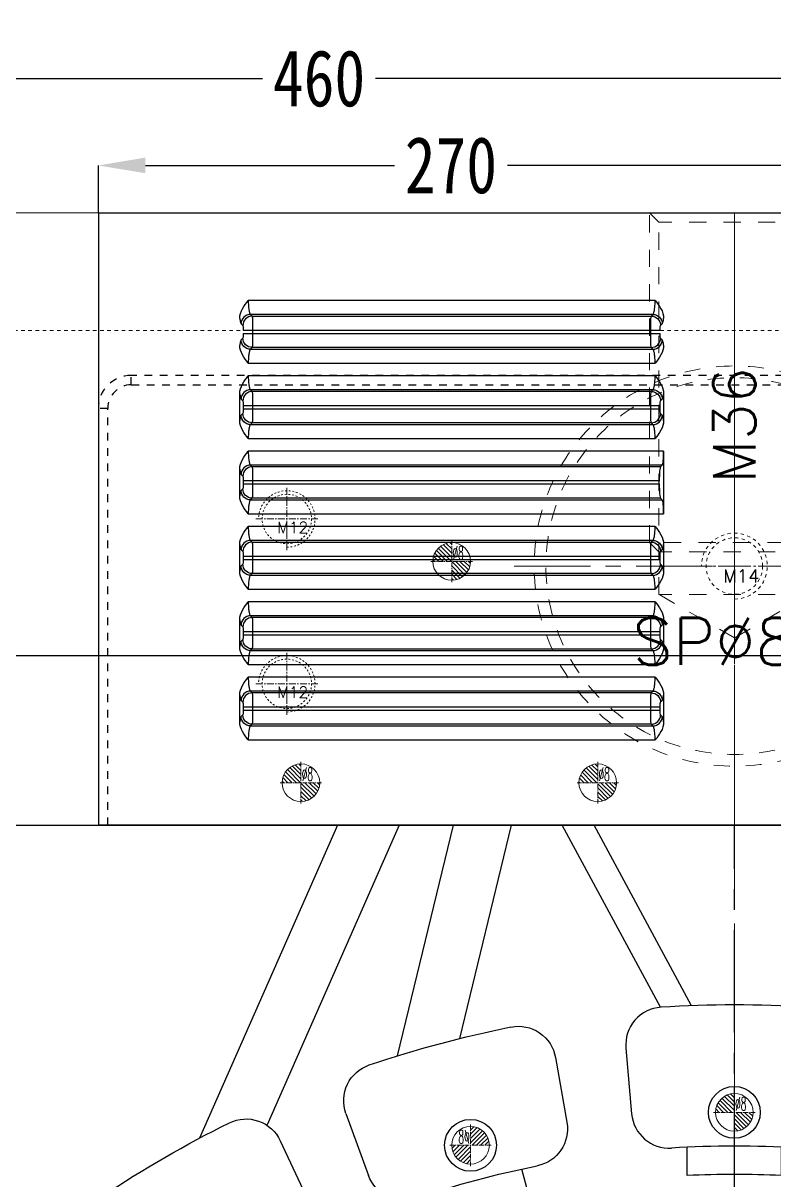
# Model space of a CAD drawing. Header units: millimetres. Extents: x 2673 to 5721, y -10743 to 3474.
# Drawn here: x 3655.2 to 3814.6, y 251.3 to 496.9 of the extents above; entities that cross this region are included whole.
import ezdxf
from ezdxf.enums import TextEntityAlignment as Align

# ---------------------------------------------------------------- set-up
doc = ezdxf.new("R2010")
doc.units = ezdxf.units.MM
doc.header["$LTSCALE"] = 16.335
doc.header["$PDMODE"] = 3
doc.header["$PDSIZE"] = 0.3125
doc.linetypes.add('CENTER', pattern=[0.6, 0.375, -0.075, 0.075, -0.075])
doc.linetypes.add('HIDDEN', pattern=[0.2, 0.1, -0.1])
doc.layers.get('0').update_dxf_attribs({"linetype": 'CONTINUOUS'})
doc.layers.get('Defpoints').update_dxf_attribs({"linetype": 'CONTINUOUS'})
doc.layers.add('DEFAULT_2', color=8, linetype='HIDDEN')
for name, color, linetype, lineweight in [('epin', 13, 'CONTINUOUS', 9), ('moldbase', 7, 'CONTINUOUS', 20), ('screw', 33, 'CONTINUOUS', 13), ('sp', 193, 'CONTINUOUS', 9)]:
    doc.layers.add(name, color=color, linetype=linetype, lineweight=lineweight)
doc.styles.get("Standard").update_dxf_attribs({"font": 'txt', "width": 0.8})
doc.styles.add('TXT', font='txt.shx', dxfattribs={"bigfont": 'gbcbig.shx'})
doc.styles.add('TXT05', font='txt.shx', dxfattribs={"width": 0.5, "bigfont": 'gbcbig.shx'})
doc.dimstyles.get("Standard").update_dxf_attribs({"dimtxt": 0.15625, "dimasz": 0.1875, "dimexe": 0.125, "dimexo": 0.0625, "dimtad": 0, "dimtih": 1, "dimtoh": 1, "dimdsep": 46, "dimtxsty": 'Standard', "dimcen": 0.09, "dimadec": 0, "dimazin": 0, "dimtp": 0.01, "dimtm": 0.01, "dimtfac": 1, "dimtofl": 0, "dimtmove": 0, "dimatfit": 3, "dimfxl": 0, "dimtolj": 1, "dimarcsym": 0})
doc.dimstyles.new('副本 STANDARD', dxfattribs={"dimtxt": 6, "dimasz": 4, "dimexe": 0, "dimexo": 0, "dimgap": 0, "dimtad": 0, "dimdsep": 46, "dimlunit": 6, "dimtxsty": 'Standard', "dimcen": 0, "dimclrd": 4, "dimclre": 4, "dimclrt": 6, "dimazin": 2, "dimtfac": 2, "dimtofl": 0, "dimtmove": 1, "dimatfit": 3, "dimfxl": 0, "dimtolj": 1, "dimtzin": 0, "dimarcsym": 0})

# ---------------------------------------------------------------- blocks, each defined once
blk = doc.blocks.new('*D82')
at = {"color": 4, "lineweight": -2}
for p, q in [((3521.17, 266.65), (3521.17, 362.69)), ((3529.17, 362.69), (3956.53, 362.69)), ((4083.17, 362.69), (3999.73, 362.69)), ((4091.17, 266.65), (4091.17, 362.69))]:
    blk.add_line(p, q, dxfattribs=at)
at = {"color": 4}
for points in [[(3529.17, 364.02), (3529.17, 361.35), (3521.17, 362.69)], [(4083.17, 364.02), (4083.17, 361.35), (4091.17, 362.69)]]:
    blk.add_solid(points, dxfattribs=at)
at = {"layer": 'Defpoints', "color": 0}
for p in [(3521.17, 362.69), (3521.17, 266.65), (4091.17, 266.65)]:
    blk.add_point(p, dxfattribs=at)
at = {"color": 6, "insert": (3978.13, 362.69), "char_height": 12, "attachment_point": 5}
blk.add_mtext('\\A1;570.00', dxfattribs=at)
blk = doc.blocks.new('screw_m12_g')
at = {"layer": 'screw', "color": 1, "linetype": 'CENTER', "ltscale": 0.24}
for p, q in [((0, -6.6), (0, 6.6)), ((-6.6, 0), (6.6, 0))]:
    blk.add_line(p, q, dxfattribs=at)
at = {"layer": 'screw', "color": 33, "linetype": 'HIDDEN', "ltscale": 0.24}
blk.add_circle((0, 0), 5.25, dxfattribs=at)
at = {"layer": 'screw', "color": 92, "linetype": 'HIDDEN', "ltscale": 0.24}
blk.add_arc((0, 0), 6, 270, 180, dxfattribs=at)
at = {"layer": 'screw', "color": 6, "style": 'TXT'}
blk.add_text('M12', height=2.4, dxfattribs=at).set_placement((-2.04, -3))
blk = doc.blocks.new('*D88')
at = {"color": 4, "lineweight": -2}
for p, q in [((3671.17, 456.65), (3671.17, 466.73)), ((3681.17, 466.73), (3734.01, 466.73)), ((3931.17, 466.73), (3758.01, 466.73)), ((3941.17, 456.65), (3941.17, 466.73))]:
    blk.add_line(p, q, dxfattribs=at)
at = {"color": 4}
for points in [[(3681.17, 468.4), (3681.17, 465.07), (3671.17, 466.73)], [(3931.17, 468.4), (3931.17, 465.07), (3941.17, 466.73)]]:
    blk.add_solid(points, dxfattribs=at)
at = {"layer": 'Defpoints', "color": 0}
for p in [(3671.17, 466.73), (3671.17, 456.65), (3941.17, 456.65)]:
    blk.add_point(p, dxfattribs=at)
at = {"color": 6, "insert": (3746.01, 466.73), "char_height": 12, "attachment_point": 5}
blk.add_mtext('\\A1;270', dxfattribs=at)
blk = doc.blocks.new('01')
at = {"layer": 'screw', "color": 92, "linetype": 'HIDDEN', "ltscale": 2.239118}
for p, q in [((4838.17, 386.65), (4838.17, 456.65)), ((4840.17, 384.65), (4838.17, 386.65)), ((4874.17, 386.65), (4838.17, 386.65)), ((4872.17, 384.65), (4840.17, 384.65))]:
    blk.add_line(p, q, dxfattribs=at)
at = {"layer": 'screw', "color": 8, "linetype": 'HIDDEN', "ltscale": 2.239118}
for p, q in [((4840.17, 454.65), (4838.17, 456.65)), ((4872.17, 454.65), (4840.17, 454.65)), ((4840.17, 375.65), (4840.17, 454.65)), ((4856.17, 366.41), (4840.17, 375.65)), ((4872.17, 375.65), (4840.17, 375.65)), ((4872.17, 375.65), (4856.17, 366.41))]:
    blk.add_line(p, q, dxfattribs=at)
at = {"layer": 'screw', "color": 1, "linetype": 'CENTER', "ltscale": 1.399449}
blk.add_line((4856.17, 456.65), (4856.17, 366.41), dxfattribs=at)
at = {"layer": 'screw', "color": 6, "linetype": 'HIDDEN', "ltscale": 2.239118, "style": 'TXT'}
blk.add_text('M36', height=9, rotation=90, dxfattribs=at).set_placement((4856.17, 411.53), align=Align.MIDDLE)
blk = doc.blocks.new('*D107')
at = {"color": 4, "lineweight": -2}
for p, q in [((3406.17, 376.65), (3406.17, 509.92)), ((3416.17, 509.92), (3660.44, 509.92)), ((4196.17, 509.92), (3682.84, 509.92)), ((4206.17, 376.65), (4206.17, 509.92))]:
    blk.add_line(p, q, dxfattribs=at)
at = {"color": 4}
for points in [[(3416.17, 511.59), (3416.17, 508.25), (3406.17, 509.92)], [(4196.17, 511.59), (4196.17, 508.25), (4206.17, 509.92)]]:
    blk.add_solid(points, dxfattribs=at)
at = {"layer": 'Defpoints', "color": 0}
for p in [(3406.17, 509.92), (3406.17, 376.65), (4206.17, 376.65)]:
    blk.add_point(p, dxfattribs=at)
at = {"color": 6, "insert": (3671.64, 509.92), "char_height": 12, "attachment_point": 5}
blk.add_mtext('\\A1;800', dxfattribs=at)
blk = doc.blocks.new('*D113')
at = {"color": 4, "lineweight": -2}
for p, q in [((3576.17, 381.65), (3576.17, 485.18)), ((3586.17, 485.18), (3706.02, 485.18)), ((4026.17, 485.18), (3730.02, 485.18)), ((4036.17, 381.65), (4036.17, 485.18))]:
    blk.add_line(p, q, dxfattribs=at)
at = {"color": 4}
for points in [[(3586.17, 486.85), (3586.17, 483.52), (3576.17, 485.18)], [(4026.17, 486.85), (4026.17, 483.52), (4036.17, 485.18)]]:
    blk.add_solid(points, dxfattribs=at)
at = {"layer": 'Defpoints', "color": 0}
for p in [(3576.17, 485.18), (3576.17, 381.65), (4036.17, 381.65)]:
    blk.add_point(p, dxfattribs=at)
at = {"color": 6, "insert": (3718.02, 485.18), "char_height": 12, "attachment_point": 5}
blk.add_mtext('\\A1;460', dxfattribs=at)
blk = doc.blocks.new('02')
for p, q in [((3783.15, 274.29), (3784.37, 260.34)), ((3829.19, 274.29), (3827.97, 260.34))]:
    blk.add_line(p, q)
at = {"color": 7, "linetype": 'Continuous'}
for p, q in [((3796.17, 247.22), (3796.17, 253.23)), ((3816.17, 247.22), (3816.17, 253.23))]:
    blk.add_line(p, q, dxfattribs=at)
for centre, start, end in [((3791.12, 274.98), 93.6902, 185), ((3821.22, 274.98), 355, 86.3098), ((3792.34, 261.03), 185, 273.6068), ((3820, 261.03), 266.3932, 355)]:
    blk.add_arc(centre, 8, start, end)
for radius, start, end in [(241.82, 86.3098, 93.6902), (211.82, 86.3932, 93.6068), (205.82, 87.2151, 92.7849)]:
    blk.add_arc((3806.17, 41.65), radius, start, end, dxfattribs=at)
blk = doc.blocks.new('epin_ejp_8')
at = {"layer": 'epin', "ltscale": 0.5}
h = blk.add_hatch(dxfattribs=at)
h.set_pattern_fill('_ANSI31', color=123, scale=0.2, angle=90, style=0)
h.set_pattern_definition([(135, (-3069.6252, 813.4417), (-0.4490128, -0.4490128), [])])
h.paths.add_polyline_path([(0, 4, 0.414214), (-4, 0), (0, 0)])
h.paths.add_polyline_path([(4, 0), (0, 0), (0, -4, 0.414214)])
at = {"layer": 'epin', "color": 1, "linetype": 'CENTER', "ltscale": 0.16}
for p, q in [((0, -4.4), (0, 4.4)), ((-4.4, 0), (4.4, 0))]:
    blk.add_line(p, q, dxfattribs=at)
at = {"layer": 'epin', "ltscale": 0.5}
blk.add_circle((0, 0), 4, dxfattribs=at)
at = {"layer": 'epin', "color": 6, "ltscale": 0.5, "style": 'TXT05', "width": 0.5}
blk.add_text('%%c8', height=2.8, dxfattribs=at).set_placement((0.16, 0.4))
blk = doc.blocks.new('sp_80_th', base_point=(180.03, -1065.14))
at = {"layer": 'sp', "color": 1, "linetype": 'CENTER', "ltscale": 2.643404}
for p, q in [((180.03, -1111.89), (180.03, -1018.39)), ((133.28, -1065.14), (226.78, -1065.14))]:
    blk.add_line(p, q, dxfattribs=at)
at = {"layer": 'sp', "linetype": 'HIDDEN', "ltscale": 2.073258}
for radius in [42.5, 40]:
    blk.add_circle((180.03, -1065.14), radius, dxfattribs=at)
at = {"layer": 'sp', "color": 6, "style": 'TXT'}
blk.add_text('SP%%c80', height=10, dxfattribs=at).set_placement((180.03, -1081.14), align=Align.MIDDLE)
blk = doc.blocks.new('screw_m14_g')
at = {"layer": 'screw', "color": 1, "linetype": 'CENTER', "ltscale": 0.435384}
for p, q in [((0, -7.7), (0, 7.7)), ((-7.7, 0), (7.7, 0))]:
    blk.add_line(p, q, dxfattribs=at)
at = {"layer": 'screw', "color": 33, "linetype": 'HIDDEN', "ltscale": 0.435384}
blk.add_circle((0, 0), 6, dxfattribs=at)
at = {"layer": 'screw', "color": 92, "linetype": 'HIDDEN', "ltscale": 0.435384}
blk.add_arc((0, 0), 7, 270, 180, dxfattribs=at)
at = {"layer": 'screw', "color": 6, "linetype": 'ByBlock', "style": 'TXT'}
blk.add_text('M14', height=2.8, dxfattribs=at).set_placement((-2.38, -3.5))
blk = doc.blocks.new('05')
at = {"layer": 'epin'}
blk.add_blockref('epin_ejp_8', (3806.17, 265.65), dxfattribs=at)
at = {"layer": 'epin', "xscale": -1, "rotation": 359.9999999999941}
blk.add_blockref('epin_ejp_8', (3750.17, 258.65), dxfattribs=at)
blk = doc.blocks.new('7')
at = {"layer": 'epin'}
for p in [(-60, 2428.41), (-92, 2381.41), (-29, 2381.41)]:
    blk.add_blockref('epin_ejp_8', p, dxfattribs=at)

msp = doc.modelspace()

# ---------------------------------------------------------------- linework, layer by layer
at = {"color": 7, "linetype": 'Continuous'}
for p, q in [((3671.172, 456.65), (3671.172, 326.649)), ((3671.172, 456.65), (3941.172, 456.65)), ((3789.35, 438.08), (3702.994, 438.08)), ((3703.464, 435.096), (3703.824, 434.736)), ((3788.879, 435.096), (3703.464, 435.096)), ((3788.519, 434.736), (3788.879, 435.096)), ((3701.475, 433.107), (3701.835, 432.747)), ((3703.824, 434.736), (3788.519, 434.736)), ((3790.508, 432.747), (3790.868, 433.107)), ((3701.835, 430.052), (3701.475, 429.692)), ((3701.929, 431.753), (3790.414, 431.753)), ((3701.929, 431.047), (3790.414, 431.047)), ((3703.919, 431.753), (3703.919, 431.047)), ((3788.425, 431.047), (3788.425, 431.753)), ((3790.868, 429.692), (3790.508, 430.052)), ((3703.824, 428.063), (3703.464, 427.703)), ((3703.464, 427.703), (3788.879, 427.703)), ((3788.519, 428.063), (3703.824, 428.063)), ((3788.879, 427.703), (3788.519, 428.063)), ((3702.994, 424.72), (3789.35, 424.72)), ((3789.35, 422.08), (3702.994, 422.08)), ((3701.193, 412.554), (3701.193, 418.246)), ((3703.464, 419.096), (3703.824, 418.736)), ((3788.879, 419.096), (3703.464, 419.096)), ((3788.519, 418.736), (3703.824, 418.736)), ((3788.519, 418.736), (3788.879, 419.096)), ((3791.151, 418.246), (3791.151, 412.554)), ((3701.475, 417.107), (3701.835, 416.747)), ((3701.929, 415.753), (3701.929, 415.047)), ((3701.929, 415.753), (3790.414, 415.753)), ((3703.919, 415.753), (3703.919, 415.047)), ((3788.425, 415.047), (3788.425, 415.753)), ((3790.414, 415.047), (3790.414, 415.753)), ((3790.508, 416.747), (3790.868, 417.107)), ((3701.835, 414.052), (3701.475, 413.692)), ((3701.929, 415.047), (3790.414, 415.047)), ((3790.868, 413.692), (3790.508, 414.052)), ((3703.824, 412.063), (3703.464, 411.703)), ((3703.464, 411.703), (3788.879, 411.703)), ((3788.519, 412.063), (3703.824, 412.063)), ((3788.879, 411.703), (3788.519, 412.063)), ((3702.994, 408.72), (3789.35, 408.72)), ((3791.151, 406.08), (3702.994, 406.08)), ((3791.151, 406.08), (3791.151, 392.72)), ((3703.464, 403.096), (3703.824, 402.736)), ((3790.868, 403.096), (3703.464, 403.096)), ((3790.868, 403.096), (3790.508, 402.736)), ((3701.193, 396.554), (3701.193, 402.246)), ((3701.475, 401.107), (3701.835, 400.747)), ((3790.508, 402.736), (3703.824, 402.736)), ((3701.835, 398.052), (3701.475, 397.692)), ((3701.929, 399.753), (3701.929, 399.047)), ((3790.226, 399.753), (3701.929, 399.753)), ((3790.226, 399.047), (3701.929, 399.047)), ((3703.919, 399.753), (3703.919, 399.047)), ((3790.226, 399.047), (3790.226, 399.753)), ((3703.824, 396.063), (3703.464, 395.703)), ((3703.464, 395.703), (3790.868, 395.703)), ((3790.508, 396.063), (3703.824, 396.063)), ((3790.868, 395.703), (3790.508, 396.063)), ((3702.994, 392.72), (3791.151, 392.72)), ((3789.35, 390.08), (3702.994, 390.08)), ((3701.193, 380.554), (3701.193, 386.246)), ((3703.464, 387.096), (3703.824, 386.736)), ((3788.879, 387.096), (3703.464, 387.096)), ((3703.824, 386.736), (3788.519, 386.736)), ((3788.519, 386.736), (3788.879, 387.096)), ((3791.151, 386.246), (3791.151, 380.554)), ((3701.475, 385.107), (3701.835, 384.747)), ((3701.929, 383.753), (3701.929, 383.047)), ((3701.929, 383.753), (3790.414, 383.753)), ((3703.919, 383.753), (3703.919, 383.047)), ((3788.425, 383.047), (3788.425, 383.753)), ((3790.414, 383.047), (3790.414, 383.753)), ((3790.508, 384.747), (3790.868, 385.107)), ((3701.835, 382.052), (3701.475, 381.692)), ((3701.929, 383.047), (3790.414, 383.047)), ((3790.868, 381.692), (3790.508, 382.052)), ((3703.824, 380.063), (3703.464, 379.703)), ((3703.464, 379.703), (3788.879, 379.703)), ((3788.519, 380.063), (3703.824, 380.063)), ((3788.879, 379.703), (3788.519, 380.063)), ((3702.994, 376.72), (3789.35, 376.72)), ((3789.35, 374.08), (3702.994, 374.08)), ((3703.464, 371.096), (3703.824, 370.736)), ((3788.879, 371.096), (3703.464, 371.096)), ((3788.519, 370.736), (3788.879, 371.096)), ((3701.193, 364.554), (3701.193, 370.246)), ((3701.475, 369.107), (3701.835, 368.747)), ((3788.519, 370.736), (3703.824, 370.736)), ((3790.508, 368.747), (3790.868, 369.107)), ((3791.151, 370.246), (3791.151, 364.554)), ((3701.835, 366.052), (3701.475, 365.692)), ((3701.929, 367.753), (3701.929, 367.047)), ((3701.929, 367.753), (3790.414, 367.753)), ((3701.929, 367.047), (3790.414, 367.047)), ((3703.919, 367.753), (3703.919, 367.047)), ((3788.425, 367.047), (3788.425, 367.753)), ((3790.414, 367.047), (3790.414, 367.753)), ((3790.868, 365.692), (3790.508, 366.052)), ((3703.824, 364.063), (3703.464, 363.703)), ((3703.464, 363.703), (3788.879, 363.703)), ((3703.824, 364.063), (3788.519, 364.063)), ((3788.879, 363.703), (3788.519, 364.063)), ((3702.994, 360.72), (3789.35, 360.72)), ((3789.35, 358.08), (3702.994, 358.08)), ((3701.193, 348.554), (3701.193, 354.246)), ((3703.464, 355.096), (3703.824, 354.736)), ((3788.879, 355.096), (3703.464, 355.096)), ((3788.519, 354.736), (3703.824, 354.736)), ((3788.519, 354.736), (3788.879, 355.096)), ((3791.151, 354.246), (3791.151, 348.554)), ((3701.475, 353.107), (3701.835, 352.747)), ((3701.929, 351.753), (3701.929, 351.047)), ((3701.929, 351.753), (3790.414, 351.753)), ((3703.919, 351.753), (3703.919, 351.047)), ((3788.425, 351.047), (3788.425, 351.753)), ((3790.414, 351.047), (3790.414, 351.753)), ((3790.508, 352.747), (3790.868, 353.107)), ((3701.835, 350.052), (3701.475, 349.692)), ((3701.929, 351.047), (3790.414, 351.047)), ((3790.868, 349.692), (3790.508, 350.052)), ((3703.824, 348.063), (3703.464, 347.703)), ((3703.464, 347.703), (3788.879, 347.703)), ((3788.519, 348.063), (3703.824, 348.063)), ((3788.879, 347.703), (3788.519, 348.063)), ((3702.994, 344.72), (3789.35, 344.72)), ((3941.172, 326.649), (3671.172, 326.649))]:
    msp.add_line(p, q, dxfattribs=at)
msp.add_line((3581.172, 326.65), (4031.172, 326.65))
at = {"color": 3}
for p, q in [((3721.934, 326.65), (3692.668, 260.175)), ((3735.045, 326.65), (3707.019, 262.989)), ((3746.478, 326.65), (3734.616, 277.638)), ((3758.825, 326.65), (3747.856, 281.331)), ((3790.474, 287.958), (3769.627, 326.65)), ((3797.107, 288.298), (3776.442, 326.65))]:
    msp.add_line(p, q, dxfattribs=at)
at = {"color": 1, "linetype": 'CENTER', "ltscale": 3.545271}
msp.add_line((3806.172, -273.35), (3806.172, 326.65), dxfattribs=at)
at = {"color": 1, "linetype": 'CENTER', "ltscale": 12.63858}
msp.add_line((3806.172, -178.099), (3806.172, 271.4), dxfattribs=at)
for centre in [(3806.172, 265.65), (3750.172, 258.65)]:
    msp.add_circle(centre, 5.5)
at = {"color": 7, "linetype": 'Continuous'}
for centre, start_param, end_param in [((3790.835, 406.08), -3.0368729, -1.5707963), ((3790.541, 399.753), 0.1047198, 1.5707963), ((3790.541, 399.047), -4.712389, -3.2463124), ((3790.835, 392.72), -1.5707963, -0.1047198)]:
    msp.add_ellipse(centre, major_axis=(0, 3), ratio=0.1051042, start_param=start_param, end_param=end_param, dxfattribs=at)
for points, knots in [([(3701.193, 434.246), (3701.193, 434.96), (3701.66, 436.389), (3702.539, 437.523), (3702.994, 438.08)], [0, 0, 0, 0, 0.4983168, 1, 1, 1, 1]), ([(3702.994, 438.08), (3702.994, 437.719), (3703.014, 437.045), (3703.104, 436.152), (3703.222, 435.544), (3703.35, 435.224), (3703.424, 435.121), (3703.464, 435.096)], [0, 0, 0, 0, 0.3532544, 0.6598952, 0.8817852, 0.9537681, 1, 1, 1, 1]), ([(3788.879, 435.096), (3788.92, 435.121), (3788.994, 435.223), (3789.122, 435.544), (3789.239, 436.151), (3789.33, 437.045), (3789.35, 437.719), (3789.35, 438.08)], [0, 0, 0, 0, 0.0461847, 0.118068, 0.339755, 0.6463611, 1, 1, 1, 1]), ([(3789.35, 438.08), (3789.805, 437.523), (3790.683, 436.389), (3791.151, 434.96), (3791.151, 434.246)], [0, 0, 0, 0, 0.5016806, 1, 1, 1, 1]), ([(3788.879, 435.096), (3789.385, 435.091), (3790.432, 434.66), (3790.863, 433.613), (3790.868, 433.107)], [0, 0, 0, 0, 0.5, 1, 1, 1, 1]), ([(3701.193, 434.246), (3701.225, 433.987), (3701.274, 433.644), (3701.382, 433.269), (3701.439, 433.143), (3701.475, 433.107)], [0, 0, 0, 0, 0.661067, 0.8712814, 1, 1, 1, 1]), ([(3701.835, 432.747), (3701.861, 432.721), (3701.878, 432.601), (3701.91, 432.396), (3701.925, 432.095), (3701.929, 431.872), (3701.929, 431.753)], [0, 0, 0, 0, 0.1090731, 0.3317893, 0.6421188, 1, 1, 1, 1]), ([(3703.824, 434.736), (3703.836, 434.702), (3703.847, 434.597), (3703.865, 434.396), (3703.879, 434.106), (3703.899, 433.574), (3703.914, 432.78), (3703.919, 432.111), (3703.919, 431.753)], [0, 0, 0, 0, 0.0364024, 0.1047788, 0.2030286, 0.327886, 0.6400217, 1, 1, 1, 1]), ([(3788.425, 431.753), (3788.425, 432.111), (3788.429, 432.781), (3788.444, 433.574), (3788.464, 434.107), (3788.479, 434.397), (3788.497, 434.597), (3788.508, 434.702), (3788.519, 434.736)], [0, 0, 0, 0, 0.3601008, 0.6723603, 0.7971488, 0.8952971, 0.9636092, 1, 1, 1, 1]), ([(3790.414, 431.753), (3790.414, 431.872), (3790.419, 432.095), (3790.434, 432.396), (3790.466, 432.601), (3790.482, 432.721), (3790.508, 432.747)], [0, 0, 0, 0, 0.3580033, 0.6684555, 0.8910024, 1, 1, 1, 1]), ([(3790.868, 433.107), (3790.904, 433.143), (3790.962, 433.269), (3791.07, 433.644), (3791.118, 433.987), (3791.151, 434.246)], [0, 0, 0, 0, 0.1286696, 0.3388579, 1, 1, 1, 1]), ([(3701.929, 431.047), (3701.929, 430.927), (3701.925, 430.705), (3701.91, 430.403), (3701.878, 430.198), (3701.861, 430.078), (3701.835, 430.052)], [0, 0, 0, 0, 0.3580033, 0.6684555, 0.8910024, 1, 1, 1, 1]), ([(3703.919, 431.047), (3703.919, 430.688), (3703.914, 430.019), (3703.899, 429.225), (3703.879, 428.693), (3703.865, 428.403), (3703.847, 428.202), (3703.836, 428.098), (3703.824, 428.063)], [0, 0, 0, 0, 0.3601008, 0.6723603, 0.7971488, 0.8952971, 0.9636092, 1, 1, 1, 1]), ([(3788.519, 428.063), (3788.508, 428.098), (3788.497, 428.203), (3788.479, 428.403), (3788.464, 428.693), (3788.444, 429.226), (3788.429, 430.019), (3788.425, 430.688), (3788.425, 431.047)], [0, 0, 0, 0, 0.0364024, 0.1047788, 0.2030286, 0.327886, 0.6400217, 1, 1, 1, 1]), ([(3790.508, 430.052), (3790.482, 430.078), (3790.466, 430.198), (3790.434, 430.403), (3790.419, 430.705), (3790.414, 430.927), (3790.414, 431.047)], [0, 0, 0, 0, 0.1090731, 0.3317893, 0.6421188, 1, 1, 1, 1]), ([(3701.475, 429.692), (3701.439, 429.656), (3701.382, 429.531), (3701.274, 429.155), (3701.225, 428.812), (3701.193, 428.554)], [0, 0, 0, 0, 0.1286696, 0.3388579, 1, 1, 1, 1]), ([(3702.994, 424.72), (3702.539, 425.276), (3701.66, 426.411), (3701.193, 427.84), (3701.193, 428.554)], [0, 0, 0, 0, 0.5016806, 1, 1, 1, 1]), ([(3703.464, 427.703), (3702.958, 427.709), (3701.911, 428.139), (3701.481, 429.186), (3701.475, 429.692)], [0, 0, 0, 0, 0.5, 1, 1, 1, 1]), ([(3703.464, 427.703), (3703.424, 427.679), (3703.35, 427.576), (3703.222, 427.256), (3703.105, 426.649), (3703.014, 425.755), (3702.994, 425.08), (3702.994, 424.72)], [0, 0, 0, 0, 0.0461847, 0.118068, 0.339755, 0.6463611, 1, 1, 1, 1]), ([(3789.35, 424.72), (3789.35, 425.08), (3789.33, 425.754), (3789.239, 426.648), (3789.122, 427.255), (3788.994, 427.576), (3788.92, 427.679), (3788.879, 427.703)], [0, 0, 0, 0, 0.3532544, 0.6598952, 0.8817852, 0.9537681, 1, 1, 1, 1]), ([(3791.151, 428.554), (3791.151, 427.84), (3790.683, 426.411), (3789.804, 425.276), (3789.35, 424.72)], [0, 0, 0, 0, 0.4983129, 1, 1, 1, 1]), ([(3791.151, 428.554), (3791.118, 428.812), (3791.07, 429.155), (3790.962, 429.531), (3790.904, 429.656), (3790.868, 429.692)], [0, 0, 0, 0, 0.661067, 0.8712814, 1, 1, 1, 1]), ([(3701.193, 418.246), (3701.193, 418.96), (3701.66, 420.389), (3702.539, 421.523), (3702.994, 422.08)], [0, 0, 0, 0, 0.498312, 1, 1, 1, 1]), ([(3702.994, 422.08), (3702.994, 421.719), (3703.014, 421.045), (3703.104, 420.152), (3703.222, 419.544), (3703.35, 419.224), (3703.424, 419.121), (3703.464, 419.096)], [0, 0, 0, 0, 0.3532544, 0.6598952, 0.8817852, 0.9537681, 1, 1, 1, 1]), ([(3788.879, 419.096), (3788.92, 419.121), (3788.994, 419.223), (3789.122, 419.544), (3789.239, 420.151), (3789.33, 421.045), (3789.35, 421.719), (3789.35, 422.08)], [0, 0, 0, 0, 0.0461847, 0.118068, 0.339755, 0.6463611, 1, 1, 1, 1]), ([(3789.35, 422.08), (3789.805, 421.523), (3790.683, 420.389), (3791.151, 418.96), (3791.151, 418.246)], [0, 0, 0, 0, 0.5016826, 1, 1, 1, 1]), ([(3701.193, 418.246), (3701.225, 417.987), (3701.274, 417.644), (3701.382, 417.269), (3701.439, 417.143), (3701.475, 417.107)], [0, 0, 0, 0, 0.661067, 0.8712814, 1, 1, 1, 1]), ([(3703.824, 418.736), (3703.318, 418.731), (3702.272, 418.3), (3701.841, 417.253), (3701.835, 416.747)], [0, 0, 0, 0, 0.5, 1, 1, 1, 1]), ([(3703.824, 418.736), (3703.836, 418.702), (3703.847, 418.597), (3703.865, 418.396), (3703.879, 418.106), (3703.899, 417.574), (3703.914, 416.78), (3703.919, 416.111), (3703.919, 415.753)], [0, 0, 0, 0, 0.0364007, 0.1047722, 0.203024, 0.3278901, 0.640037, 1, 1, 1, 1]), ([(3788.425, 415.753), (3788.425, 416.111), (3788.429, 416.781), (3788.444, 417.574), (3788.464, 418.107), (3788.479, 418.397), (3788.497, 418.597), (3788.508, 418.702), (3788.519, 418.736)], [0, 0, 0, 0, 0.360116, 0.6723565, 0.7971401, 0.8952895, 0.963606, 1, 1, 1, 1]), ([(3788.879, 419.096), (3789.385, 419.091), (3790.432, 418.66), (3790.863, 417.613), (3790.868, 417.107)], [0, 0, 0, 0, 0.5, 1, 1, 1, 1]), ([(3790.868, 417.107), (3790.904, 417.143), (3790.962, 417.269), (3791.07, 417.644), (3791.118, 417.987), (3791.151, 418.246)], [0, 0, 0, 0, 0.1286696, 0.3388579, 1, 1, 1, 1]), ([(3701.835, 416.747), (3701.861, 416.721), (3701.878, 416.601), (3701.91, 416.396), (3701.925, 416.095), (3701.929, 415.872), (3701.929, 415.753)], [0, 0, 0, 0, 0.1090665, 0.3317934, 0.6421341, 1, 1, 1, 1]), ([(3790.414, 415.753), (3790.414, 415.872), (3790.419, 416.095), (3790.434, 416.396), (3790.466, 416.601), (3790.482, 416.721), (3790.508, 416.747)], [0, 0, 0, 0, 0.3580185, 0.6684518, 0.8909949, 1, 1, 1, 1]), ([(3701.475, 413.692), (3701.439, 413.656), (3701.382, 413.531), (3701.274, 413.155), (3701.225, 412.812), (3701.193, 412.554)], [0, 0, 0, 0, 0.1286696, 0.3388579, 1, 1, 1, 1]), ([(3703.464, 411.703), (3702.958, 411.709), (3701.911, 412.139), (3701.481, 413.186), (3701.475, 413.692)], [0, 0, 0, 0, 0.5, 1, 1, 1, 1]), ([(3701.929, 415.047), (3701.929, 414.927), (3701.925, 414.705), (3701.91, 414.403), (3701.878, 414.198), (3701.861, 414.078), (3701.835, 414.052)], [0, 0, 0, 0, 0.3580033, 0.6684555, 0.8910024, 1, 1, 1, 1]), ([(3703.919, 415.047), (3703.919, 414.688), (3703.914, 414.019), (3703.899, 413.225), (3703.879, 412.693), (3703.865, 412.403), (3703.847, 412.202), (3703.836, 412.098), (3703.824, 412.063)], [0, 0, 0, 0, 0.3601008, 0.6723603, 0.7971488, 0.8952971, 0.9636092, 1, 1, 1, 1]), ([(3788.519, 412.063), (3788.508, 412.098), (3788.497, 412.203), (3788.479, 412.403), (3788.464, 412.693), (3788.444, 413.226), (3788.429, 414.019), (3788.425, 414.688), (3788.425, 415.047)], [0, 0, 0, 0, 0.0364024, 0.1047788, 0.2030286, 0.327886, 0.6400217, 1, 1, 1, 1]), ([(3790.508, 414.052), (3790.482, 414.078), (3790.466, 414.198), (3790.434, 414.403), (3790.419, 414.705), (3790.414, 414.927), (3790.414, 415.047)], [0, 0, 0, 0, 0.1090731, 0.3317893, 0.6421188, 1, 1, 1, 1]), ([(3791.151, 412.554), (3791.118, 412.812), (3791.07, 413.155), (3790.962, 413.531), (3790.904, 413.656), (3790.868, 413.692)], [0, 0, 0, 0, 0.661067, 0.8712814, 1, 1, 1, 1]), ([(3702.994, 408.72), (3702.539, 409.276), (3701.66, 410.411), (3701.193, 411.84), (3701.193, 412.554)], [0, 0, 0, 0, 0.5016805, 1, 1, 1, 1]), ([(3703.464, 411.703), (3703.424, 411.679), (3703.35, 411.576), (3703.222, 411.256), (3703.105, 410.649), (3703.014, 409.755), (3702.994, 409.08), (3702.994, 408.72)], [0, 0, 0, 0, 0.0461847, 0.118068, 0.339755, 0.6463611, 1, 1, 1, 1]), ([(3789.35, 408.72), (3789.35, 409.08), (3789.33, 409.754), (3789.239, 410.648), (3789.122, 411.255), (3788.994, 411.576), (3788.92, 411.679), (3788.879, 411.703)], [0, 0, 0, 0, 0.3532544, 0.6598952, 0.8817852, 0.9537681, 1, 1, 1, 1]), ([(3791.151, 412.554), (3791.151, 411.84), (3790.683, 410.411), (3789.804, 409.276), (3789.35, 408.72)], [0, 0, 0, 0, 0.4983131, 1, 1, 1, 1]), ([(3701.193, 402.246), (3701.193, 402.96), (3701.66, 404.389), (3702.539, 405.523), (3702.994, 406.08)], [0, 0, 0, 0, 0.498312, 1, 1, 1, 1]), ([(3702.994, 406.08), (3702.994, 405.719), (3703.014, 405.045), (3703.104, 404.152), (3703.222, 403.544), (3703.35, 403.224), (3703.424, 403.121), (3703.464, 403.096)], [0, 0, 0, 0, 0.3532544, 0.6598952, 0.8817852, 0.9537681, 1, 1, 1, 1]), ([(3701.193, 402.246), (3701.225, 401.987), (3701.274, 401.644), (3701.382, 401.269), (3701.439, 401.143), (3701.475, 401.107)], [0, 0, 0, 0, 0.661067, 0.8712814, 1, 1, 1, 1]), ([(3703.824, 402.736), (3703.318, 402.731), (3702.272, 402.3), (3701.841, 401.253), (3701.835, 400.747)], [0, 0, 0, 0, 0.5, 1, 1, 1, 1]), ([(3701.835, 400.747), (3701.861, 400.721), (3701.878, 400.601), (3701.91, 400.396), (3701.925, 400.095), (3701.929, 399.872), (3701.929, 399.753)], [0, 0, 0, 0, 0.1090665, 0.3317934, 0.6421341, 1, 1, 1, 1]), ([(3703.824, 402.736), (3703.836, 402.702), (3703.847, 402.597), (3703.865, 402.396), (3703.879, 402.106), (3703.899, 401.574), (3703.914, 400.78), (3703.919, 400.111), (3703.919, 399.753)], [0, 0, 0, 0, 0.0364007, 0.1047722, 0.203024, 0.3278901, 0.640037, 1, 1, 1, 1]), ([(3701.929, 399.047), (3701.929, 398.927), (3701.925, 398.705), (3701.91, 398.403), (3701.878, 398.198), (3701.861, 398.078), (3701.835, 398.052)], [0, 0, 0, 0, 0.3580033, 0.6684555, 0.8910024, 1, 1, 1, 1]), ([(3703.919, 399.047), (3703.919, 398.688), (3703.914, 398.019), (3703.899, 397.225), (3703.879, 396.693), (3703.865, 396.403), (3703.847, 396.202), (3703.836, 396.098), (3703.824, 396.063)], [0, 0, 0, 0, 0.3601008, 0.6723603, 0.7971488, 0.8952971, 0.9636092, 1, 1, 1, 1]), ([(3701.475, 397.692), (3701.439, 397.656), (3701.382, 397.531), (3701.274, 397.155), (3701.225, 396.812), (3701.193, 396.554)], [0, 0, 0, 0, 0.1286696, 0.3388579, 1, 1, 1, 1]), ([(3702.994, 392.72), (3702.539, 393.276), (3701.66, 394.411), (3701.193, 395.84), (3701.193, 396.554)], [0, 0, 0, 0, 0.5016804, 1, 1, 1, 1]), ([(3703.464, 395.703), (3702.958, 395.709), (3701.911, 396.139), (3701.481, 397.186), (3701.475, 397.692)], [0, 0, 0, 0, 0.5, 1, 1, 1, 1]), ([(3703.464, 395.703), (3703.424, 395.679), (3703.35, 395.576), (3703.222, 395.256), (3703.105, 394.649), (3703.014, 393.755), (3702.994, 393.08), (3702.994, 392.72)], [0, 0, 0, 0, 0.0461847, 0.118068, 0.339755, 0.6463611, 1, 1, 1, 1]), ([(3701.193, 386.246), (3701.193, 386.96), (3701.66, 388.389), (3702.539, 389.523), (3702.994, 390.08)], [0, 0, 0, 0, 0.4983121, 1, 1, 1, 1]), ([(3702.994, 390.08), (3702.994, 389.719), (3703.014, 389.045), (3703.104, 388.152), (3703.222, 387.544), (3703.35, 387.224), (3703.424, 387.121), (3703.464, 387.096)], [0, 0, 0, 0, 0.3532544, 0.6598952, 0.8817852, 0.9537681, 1, 1, 1, 1]), ([(3788.879, 387.096), (3788.92, 387.121), (3788.994, 387.223), (3789.122, 387.544), (3789.239, 388.151), (3789.33, 389.045), (3789.35, 389.719), (3789.35, 390.08)], [0, 0, 0, 0, 0.0461847, 0.118068, 0.339755, 0.6463611, 1, 1, 1, 1]), ([(3789.35, 390.08), (3789.805, 389.523), (3790.683, 388.389), (3791.151, 386.96), (3791.151, 386.246)], [0, 0, 0, 0, 0.5016864, 1, 1, 1, 1]), ([(3701.193, 386.246), (3701.225, 385.987), (3701.274, 385.644), (3701.382, 385.269), (3701.439, 385.143), (3701.475, 385.107)], [0, 0, 0, 0, 0.661067, 0.8712814, 1, 1, 1, 1]), ([(3703.824, 386.736), (3703.836, 386.702), (3703.847, 386.597), (3703.865, 386.396), (3703.879, 386.106), (3703.899, 385.574), (3703.914, 384.78), (3703.919, 384.111), (3703.919, 383.753)], [0, 0, 0, 0, 0.0364024, 0.1047788, 0.2030286, 0.327886, 0.6400217, 1, 1, 1, 1]), ([(3788.425, 383.753), (3788.425, 384.111), (3788.429, 384.781), (3788.444, 385.574), (3788.464, 386.107), (3788.479, 386.397), (3788.497, 386.597), (3788.508, 386.702), (3788.519, 386.736)], [0, 0, 0, 0, 0.3601008, 0.6723603, 0.7971488, 0.8952971, 0.9636092, 1, 1, 1, 1]), ([(3788.879, 387.096), (3789.385, 387.091), (3790.432, 386.66), (3790.863, 385.613), (3790.868, 385.107)], [0, 0, 0, 0, 0.5, 1, 1, 1, 1]), ([(3790.868, 385.107), (3790.904, 385.143), (3790.962, 385.269), (3791.07, 385.644), (3791.118, 385.987), (3791.151, 386.246)], [0, 0, 0, 0, 0.1286696, 0.3388579, 1, 1, 1, 1]), ([(3701.835, 384.747), (3701.861, 384.721), (3701.878, 384.601), (3701.91, 384.396), (3701.925, 384.095), (3701.929, 383.872), (3701.929, 383.753)], [0, 0, 0, 0, 0.1090731, 0.3317893, 0.6421188, 1, 1, 1, 1]), ([(3790.414, 383.753), (3790.414, 383.872), (3790.419, 384.095), (3790.434, 384.396), (3790.466, 384.601), (3790.482, 384.721), (3790.508, 384.747)], [0, 0, 0, 0, 0.3580033, 0.6684555, 0.8910024, 1, 1, 1, 1]), ([(3701.475, 381.692), (3701.439, 381.656), (3701.382, 381.531), (3701.274, 381.155), (3701.225, 380.812), (3701.193, 380.554)], [0, 0, 0, 0, 0.1286696, 0.3388579, 1, 1, 1, 1]), ([(3703.464, 379.703), (3702.958, 379.709), (3701.911, 380.139), (3701.481, 381.186), (3701.475, 381.692)], [0, 0, 0, 0, 0.5, 1, 1, 1, 1]), ([(3701.929, 383.047), (3701.929, 382.927), (3701.925, 382.705), (3701.91, 382.403), (3701.878, 382.198), (3701.861, 382.078), (3701.835, 382.052)], [0, 0, 0, 0, 0.3580033, 0.6684555, 0.8910024, 1, 1, 1, 1]), ([(3703.919, 383.047), (3703.919, 382.688), (3703.914, 382.019), (3703.899, 381.225), (3703.879, 380.693), (3703.865, 380.403), (3703.847, 380.202), (3703.836, 380.098), (3703.824, 380.063)], [0, 0, 0, 0, 0.3601008, 0.6723603, 0.7971488, 0.8952971, 0.9636092, 1, 1, 1, 1]), ([(3788.519, 380.063), (3788.508, 380.098), (3788.497, 380.203), (3788.479, 380.403), (3788.464, 380.693), (3788.444, 381.226), (3788.429, 382.019), (3788.425, 382.688), (3788.425, 383.047)], [0, 0, 0, 0, 0.0364024, 0.1047788, 0.2030286, 0.327886, 0.6400217, 1, 1, 1, 1]), ([(3790.508, 382.052), (3790.482, 382.078), (3790.466, 382.198), (3790.434, 382.403), (3790.419, 382.705), (3790.414, 382.927), (3790.414, 383.047)], [0, 0, 0, 0, 0.1090731, 0.3317893, 0.6421188, 1, 1, 1, 1]), ([(3791.151, 380.554), (3791.118, 380.812), (3791.07, 381.155), (3790.962, 381.531), (3790.904, 381.656), (3790.868, 381.692)], [0, 0, 0, 0, 0.661067, 0.8712814, 1, 1, 1, 1]), ([(3702.994, 376.72), (3702.539, 377.276), (3701.66, 378.411), (3701.193, 379.84), (3701.193, 380.554)], [0, 0, 0, 0, 0.5016803, 1, 1, 1, 1]), ([(3703.464, 379.703), (3703.424, 379.679), (3703.35, 379.576), (3703.222, 379.256), (3703.105, 378.649), (3703.014, 377.755), (3702.994, 377.08), (3702.994, 376.72)], [0, 0, 0, 0, 0.0461847, 0.118068, 0.339755, 0.6463611, 1, 1, 1, 1]), ([(3789.35, 376.72), (3789.35, 377.08), (3789.33, 377.754), (3789.239, 378.648), (3789.122, 379.255), (3788.994, 379.576), (3788.92, 379.679), (3788.879, 379.703)], [0, 0, 0, 0, 0.3532544, 0.6598952, 0.8817852, 0.9537681, 1, 1, 1, 1]), ([(3791.151, 380.554), (3791.151, 379.84), (3790.683, 378.411), (3789.804, 377.276), (3789.35, 376.72)], [0, 0, 0, 0, 0.4983193, 1, 1, 1, 1]), ([(3701.193, 370.246), (3701.193, 370.96), (3701.66, 372.389), (3702.539, 373.523), (3702.994, 374.08)], [0, 0, 0, 0, 0.4983121, 1, 1, 1, 1]), ([(3702.994, 374.08), (3702.994, 373.719), (3703.014, 373.045), (3703.104, 372.152), (3703.222, 371.544), (3703.35, 371.224), (3703.424, 371.121), (3703.464, 371.096)], [0, 0, 0, 0, 0.3532544, 0.6598952, 0.8817852, 0.9537681, 1, 1, 1, 1]), ([(3788.879, 371.096), (3788.92, 371.121), (3788.994, 371.223), (3789.122, 371.544), (3789.239, 372.151), (3789.33, 373.045), (3789.35, 373.719), (3789.35, 374.08)], [0, 0, 0, 0, 0.0461847, 0.118068, 0.339755, 0.6463611, 1, 1, 1, 1]), ([(3789.35, 374.08), (3789.805, 373.523), (3790.683, 372.389), (3791.151, 370.96), (3791.151, 370.246)], [0, 0, 0, 0, 0.5016864, 1, 1, 1, 1]), ([(3788.879, 371.096), (3789.385, 371.091), (3790.432, 370.66), (3790.863, 369.613), (3790.868, 369.107)], [0, 0, 0, 0, 0.5, 1, 1, 1, 1]), ([(3701.193, 370.246), (3701.225, 369.987), (3701.274, 369.644), (3701.382, 369.269), (3701.439, 369.143), (3701.475, 369.107)], [0, 0, 0, 0, 0.661067, 0.8712814, 1, 1, 1, 1]), ([(3703.824, 370.736), (3703.318, 370.731), (3702.272, 370.3), (3701.841, 369.253), (3701.835, 368.747)], [0, 0, 0, 0, 0.5, 1, 1, 1, 1]), ([(3701.835, 368.747), (3701.861, 368.721), (3701.878, 368.601), (3701.91, 368.396), (3701.925, 368.095), (3701.929, 367.872), (3701.929, 367.753)], [0, 0, 0, 0, 0.1090665, 0.3317934, 0.6421341, 1, 1, 1, 1]), ([(3703.824, 370.736), (3703.836, 370.702), (3703.847, 370.597), (3703.865, 370.396), (3703.879, 370.106), (3703.899, 369.574), (3703.914, 368.78), (3703.919, 368.111), (3703.919, 367.753)], [0, 0, 0, 0, 0.0364007, 0.1047722, 0.203024, 0.3278901, 0.640037, 1, 1, 1, 1]), ([(3788.425, 367.753), (3788.425, 368.111), (3788.429, 368.781), (3788.444, 369.574), (3788.464, 370.107), (3788.479, 370.397), (3788.497, 370.597), (3788.508, 370.702), (3788.519, 370.736)], [0, 0, 0, 0, 0.360116, 0.6723565, 0.7971401, 0.8952895, 0.963606, 1, 1, 1, 1]), ([(3790.414, 367.753), (3790.414, 367.872), (3790.419, 368.095), (3790.434, 368.396), (3790.466, 368.601), (3790.482, 368.721), (3790.508, 368.747)], [0, 0, 0, 0, 0.3580185, 0.6684518, 0.8909949, 1, 1, 1, 1]), ([(3790.868, 369.107), (3790.904, 369.143), (3790.962, 369.269), (3791.07, 369.644), (3791.118, 369.987), (3791.151, 370.246)], [0, 0, 0, 0, 0.1286696, 0.3388579, 1, 1, 1, 1]), ([(3701.929, 367.047), (3701.929, 366.927), (3701.925, 366.705), (3701.91, 366.403), (3701.878, 366.198), (3701.861, 366.078), (3701.835, 366.052)], [0, 0, 0, 0, 0.3580185, 0.6684518, 0.8909949, 1, 1, 1, 1]), ([(3703.919, 367.047), (3703.919, 366.688), (3703.914, 366.019), (3703.899, 365.225), (3703.879, 364.693), (3703.865, 364.403), (3703.847, 364.202), (3703.836, 364.098), (3703.824, 364.063)], [0, 0, 0, 0, 0.360116, 0.6723565, 0.7971401, 0.8952895, 0.963606, 1, 1, 1, 1]), ([(3788.519, 364.063), (3788.508, 364.098), (3788.497, 364.203), (3788.479, 364.403), (3788.464, 364.693), (3788.444, 365.226), (3788.429, 366.019), (3788.425, 366.688), (3788.425, 367.047)], [0, 0, 0, 0, 0.0364007, 0.1047722, 0.203024, 0.3278901, 0.640037, 1, 1, 1, 1]), ([(3788.519, 364.063), (3789.025, 364.069), (3790.072, 364.499), (3790.503, 365.546), (3790.508, 366.052)], [0, 0, 0, 0, 0.5, 1, 1, 1, 1]), ([(3790.508, 366.052), (3790.482, 366.078), (3790.466, 366.198), (3790.434, 366.403), (3790.419, 366.705), (3790.414, 366.927), (3790.414, 367.047)], [0, 0, 0, 0, 0.1090665, 0.3317934, 0.6421341, 1, 1, 1, 1]), ([(3701.475, 365.692), (3701.439, 365.656), (3701.382, 365.531), (3701.274, 365.155), (3701.225, 364.812), (3701.193, 364.554)], [0, 0, 0, 0, 0.1286696, 0.3388579, 1, 1, 1, 1]), ([(3702.994, 360.72), (3702.539, 361.276), (3701.66, 362.411), (3701.193, 363.84), (3701.193, 364.554)], [0, 0, 0, 0, 0.5016803, 1, 1, 1, 1]), ([(3703.464, 363.703), (3702.958, 363.709), (3701.911, 364.139), (3701.481, 365.186), (3701.475, 365.692)], [0, 0, 0, 0, 0.5, 1, 1, 1, 1]), ([(3703.464, 363.703), (3703.424, 363.679), (3703.35, 363.576), (3703.222, 363.256), (3703.105, 362.649), (3703.014, 361.755), (3702.994, 361.08), (3702.994, 360.72)], [0, 0, 0, 0, 0.0461847, 0.118068, 0.339755, 0.6463611, 1, 1, 1, 1]), ([(3789.35, 360.72), (3789.35, 361.08), (3789.33, 361.754), (3789.239, 362.648), (3789.122, 363.255), (3788.994, 363.576), (3788.92, 363.679), (3788.879, 363.703)], [0, 0, 0, 0, 0.3532544, 0.6598952, 0.8817852, 0.9537681, 1, 1, 1, 1]), ([(3791.151, 364.554), (3791.151, 363.84), (3790.683, 362.411), (3789.804, 361.276), (3789.35, 360.72)], [0, 0, 0, 0, 0.4983132, 1, 1, 1, 1]), ([(3791.151, 364.554), (3791.118, 364.812), (3791.07, 365.155), (3790.962, 365.531), (3790.904, 365.656), (3790.868, 365.692)], [0, 0, 0, 0, 0.661067, 0.8712814, 1, 1, 1, 1]), ([(3701.193, 354.246), (3701.193, 354.96), (3701.66, 356.389), (3702.539, 357.523), (3702.994, 358.08)], [0, 0, 0, 0, 0.4983121, 1, 1, 1, 1]), ([(3702.994, 358.08), (3702.994, 357.719), (3703.014, 357.045), (3703.104, 356.152), (3703.222, 355.544), (3703.35, 355.224), (3703.424, 355.121), (3703.464, 355.096)], [0, 0, 0, 0, 0.3532544, 0.6598952, 0.8817852, 0.9537681, 1, 1, 1, 1]), ([(3788.879, 355.096), (3788.92, 355.121), (3788.994, 355.223), (3789.122, 355.544), (3789.239, 356.151), (3789.33, 357.045), (3789.35, 357.719), (3789.35, 358.08)], [0, 0, 0, 0, 0.0461847, 0.118068, 0.339755, 0.6463611, 1, 1, 1, 1]), ([(3789.35, 358.08), (3789.805, 357.523), (3790.683, 356.389), (3791.151, 354.96), (3791.151, 354.246)], [0, 0, 0, 0, 0.5016826, 1, 1, 1, 1]), ([(3701.193, 354.246), (3701.225, 353.987), (3701.274, 353.644), (3701.382, 353.269), (3701.439, 353.143), (3701.475, 353.107)], [0, 0, 0, 0, 0.661067, 0.8712814, 1, 1, 1, 1]), ([(3703.824, 354.736), (3703.318, 354.731), (3702.272, 354.3), (3701.841, 353.253), (3701.835, 352.747)], [0, 0, 0, 0, 0.5, 1, 1, 1, 1]), ([(3703.824, 354.736), (3703.836, 354.702), (3703.847, 354.597), (3703.865, 354.396), (3703.879, 354.106), (3703.899, 353.574), (3703.914, 352.78), (3703.919, 352.111), (3703.919, 351.753)], [0, 0, 0, 0, 0.0364007, 0.1047722, 0.203024, 0.3278901, 0.640037, 1, 1, 1, 1]), ([(3788.425, 351.753), (3788.425, 352.111), (3788.429, 352.781), (3788.444, 353.574), (3788.464, 354.107), (3788.479, 354.397), (3788.497, 354.597), (3788.508, 354.702), (3788.519, 354.736)], [0, 0, 0, 0, 0.360116, 0.6723565, 0.7971401, 0.8952895, 0.963606, 1, 1, 1, 1]), ([(3788.879, 355.096), (3789.385, 355.091), (3790.432, 354.66), (3790.863, 353.613), (3790.868, 353.107)], [0, 0, 0, 0, 0.5, 1, 1, 1, 1]), ([(3790.868, 353.107), (3790.904, 353.143), (3790.962, 353.269), (3791.07, 353.644), (3791.118, 353.987), (3791.151, 354.246)], [0, 0, 0, 0, 0.1286696, 0.3388579, 1, 1, 1, 1]), ([(3701.835, 352.747), (3701.861, 352.721), (3701.878, 352.601), (3701.91, 352.396), (3701.925, 352.095), (3701.929, 351.872), (3701.929, 351.753)], [0, 0, 0, 0, 0.1090665, 0.3317934, 0.6421341, 1, 1, 1, 1]), ([(3790.414, 351.753), (3790.414, 351.872), (3790.419, 352.095), (3790.434, 352.396), (3790.466, 352.601), (3790.482, 352.721), (3790.508, 352.747)], [0, 0, 0, 0, 0.3580185, 0.6684518, 0.8909949, 1, 1, 1, 1]), ([(3701.475, 349.692), (3701.439, 349.656), (3701.382, 349.531), (3701.274, 349.155), (3701.225, 348.812), (3701.193, 348.554)], [0, 0, 0, 0, 0.1286696, 0.3388579, 1, 1, 1, 1]), ([(3703.464, 347.703), (3702.958, 347.709), (3701.911, 348.139), (3701.481, 349.186), (3701.475, 349.692)], [0, 0, 0, 0, 0.5, 1, 1, 1, 1]), ([(3701.929, 351.047), (3701.929, 350.927), (3701.925, 350.705), (3701.91, 350.403), (3701.878, 350.198), (3701.861, 350.078), (3701.835, 350.052)], [0, 0, 0, 0, 0.3580033, 0.6684555, 0.8910024, 1, 1, 1, 1]), ([(3703.919, 351.047), (3703.919, 350.688), (3703.914, 350.019), (3703.899, 349.225), (3703.879, 348.693), (3703.865, 348.403), (3703.847, 348.202), (3703.836, 348.098), (3703.824, 348.063)], [0, 0, 0, 0, 0.3601008, 0.6723603, 0.7971488, 0.8952971, 0.9636092, 1, 1, 1, 1]), ([(3788.519, 348.063), (3788.508, 348.098), (3788.497, 348.203), (3788.479, 348.403), (3788.464, 348.693), (3788.444, 349.226), (3788.429, 350.019), (3788.425, 350.688), (3788.425, 351.047)], [0, 0, 0, 0, 0.0364024, 0.1047788, 0.2030286, 0.327886, 0.6400217, 1, 1, 1, 1]), ([(3790.508, 350.052), (3790.482, 350.078), (3790.466, 350.198), (3790.434, 350.403), (3790.419, 350.705), (3790.414, 350.927), (3790.414, 351.047)], [0, 0, 0, 0, 0.1090731, 0.3317893, 0.6421188, 1, 1, 1, 1]), ([(3791.151, 348.554), (3791.118, 348.812), (3791.07, 349.155), (3790.962, 349.531), (3790.904, 349.656), (3790.868, 349.692)], [0, 0, 0, 0, 0.661067, 0.8712814, 1, 1, 1, 1]), ([(3702.994, 344.72), (3702.539, 345.276), (3701.66, 346.411), (3701.193, 347.84), (3701.193, 348.554)], [0, 0, 0, 0, 0.5016803, 1, 1, 1, 1]), ([(3703.464, 347.703), (3703.424, 347.679), (3703.35, 347.576), (3703.222, 347.256), (3703.105, 346.649), (3703.014, 345.755), (3702.994, 345.08), (3702.994, 344.72)], [0, 0, 0, 0, 0.0461847, 0.118068, 0.339755, 0.6463611, 1, 1, 1, 1]), ([(3789.35, 344.72), (3789.35, 345.08), (3789.33, 345.754), (3789.239, 346.648), (3789.122, 347.255), (3788.994, 347.576), (3788.92, 347.679), (3788.879, 347.703)], [0, 0, 0, 0, 0.3532544, 0.6598952, 0.8817852, 0.9537681, 1, 1, 1, 1]), ([(3791.151, 348.554), (3791.151, 347.84), (3790.683, 346.411), (3789.804, 345.276), (3789.35, 344.72)], [0, 0, 0, 0, 0.498313, 1, 1, 1, 1])]:
    msp.add_open_spline(points, degree=3, knots=knots, dxfattribs=at)
for points in [[(3703.464, 435.096), (3702.958, 435.091), (3701.911, 434.66), (3701.481, 433.613), (3701.475, 433.107)], [(3703.824, 434.736), (3703.318, 434.731), (3702.272, 434.3), (3701.841, 433.253), (3701.835, 432.747)], [(3788.519, 434.736), (3789.025, 434.731), (3790.072, 434.3), (3790.503, 433.253), (3790.508, 432.747)], [(3703.824, 428.063), (3703.318, 428.069), (3702.272, 428.499), (3701.841, 429.546), (3701.835, 430.052)], [(3788.519, 428.063), (3789.025, 428.069), (3790.072, 428.499), (3790.503, 429.546), (3790.508, 430.052)], [(3788.879, 427.703), (3789.385, 427.709), (3790.432, 428.139), (3790.863, 429.186), (3790.868, 429.692)], [(3703.464, 419.096), (3702.958, 419.091), (3701.911, 418.66), (3701.481, 417.613), (3701.475, 417.107)], [(3788.519, 418.736), (3789.025, 418.731), (3790.072, 418.3), (3790.503, 417.253), (3790.508, 416.747)], [(3703.824, 412.063), (3703.318, 412.069), (3702.272, 412.499), (3701.841, 413.546), (3701.835, 414.052)], [(3788.519, 412.063), (3789.025, 412.069), (3790.072, 412.499), (3790.503, 413.546), (3790.508, 414.052)], [(3788.879, 411.703), (3789.385, 411.709), (3790.432, 412.139), (3790.863, 413.186), (3790.868, 413.692)], [(3703.464, 403.096), (3702.958, 403.091), (3701.911, 402.66), (3701.481, 401.613), (3701.475, 401.107)], [(3703.824, 396.063), (3703.318, 396.069), (3702.272, 396.499), (3701.841, 397.546), (3701.835, 398.052)], [(3703.464, 387.096), (3702.958, 387.091), (3701.911, 386.66), (3701.481, 385.613), (3701.475, 385.107)], [(3703.824, 386.736), (3703.318, 386.731), (3702.272, 386.3), (3701.841, 385.253), (3701.835, 384.747)], [(3788.519, 386.736), (3789.025, 386.731), (3790.072, 386.3), (3790.503, 385.253), (3790.508, 384.747)], [(3703.824, 380.063), (3703.318, 380.069), (3702.272, 380.499), (3701.841, 381.546), (3701.835, 382.052)], [(3788.519, 380.063), (3789.025, 380.069), (3790.072, 380.499), (3790.503, 381.546), (3790.508, 382.052)], [(3788.879, 379.703), (3789.385, 379.709), (3790.432, 380.139), (3790.863, 381.186), (3790.868, 381.692)], [(3703.464, 371.096), (3702.958, 371.091), (3701.911, 370.66), (3701.481, 369.613), (3701.475, 369.107)], [(3788.519, 370.736), (3789.025, 370.731), (3790.072, 370.3), (3790.503, 369.253), (3790.508, 368.747)], [(3703.824, 364.063), (3703.318, 364.069), (3702.272, 364.499), (3701.841, 365.546), (3701.835, 366.052)], [(3788.879, 363.703), (3789.385, 363.709), (3790.432, 364.139), (3790.863, 365.186), (3790.868, 365.692)], [(3703.464, 355.096), (3702.958, 355.091), (3701.911, 354.66), (3701.481, 353.613), (3701.475, 353.107)], [(3788.519, 354.736), (3789.025, 354.731), (3790.072, 354.3), (3790.503, 353.253), (3790.508, 352.747)], [(3703.824, 348.063), (3703.318, 348.069), (3702.272, 348.499), (3701.841, 349.546), (3701.835, 350.052)], [(3788.519, 348.063), (3789.025, 348.069), (3790.072, 348.499), (3790.503, 349.546), (3790.508, 350.052)], [(3788.879, 347.703), (3789.385, 347.709), (3790.432, 348.139), (3790.863, 349.186), (3790.868, 349.692)]]:
    msp.add_open_spline(points, degree=3, dxfattribs=at)
at = {"layer": 'DEFAULT_2', "color": 8, "linetype": 'HIDDEN'}
for p, q in [((3678.172, 420.149), (3678.172, 422.149)), ((3934.172, 422.149), (3678.172, 422.149)), ((3678.172, 420.149), (3934.172, 420.149)), ((3673.172, 415.149), (3671.172, 415.149)), ((3673.172, 326.649), (3673.172, 415.149))]:
    msp.add_line(p, q, dxfattribs=at)
for radius in [7, 5]:
    msp.add_arc((3678.172, 415.149), radius, 90, 180, dxfattribs=at)
at = {"layer": 'moldbase'}
msp.add_line((4126.172, 456.65), (3486.172, 456.65), dxfattribs=at)
at = {"layer": 'moldbase', "color": 1, "linetype": 'CENTER', "ltscale": 5.597796}
msp.add_line((3806.172, 456.65), (3806.172, -473.35), dxfattribs=at)
at = {"layer": 'moldbase', "color": 1, "linetype": 'CENTER', "ltscale": 1.632691}
msp.add_line((3806.172, 456.65), (3806.172, 351.181), dxfattribs=at)
at = {"layer": 'moldbase', "color": 8, "linetype": 'HIDDEN', "ltscale": 0.466483}
msp.add_line((4076.172, 431.65), (3536.172, 431.65), dxfattribs=at)
at = {"layer": 'screw', "color": 1, "linetype": 'CENTER', "ltscale": 1.399449}
msp.add_line((3806.172, 456.65), (3806.172, 366.413), dxfattribs=at)
at = {"layer": 'screw', "color": 1, "linetype": 'CENTER', "ltscale": 1.166208}
msp.add_line((3806.172, 456.65), (3806.172, 381.5), dxfattribs=at)

# ---------------------------------------------------------------- block references
for name, p in [('01', (-1050, 0)), ('7', (3806.172, -2045.761)), ('02', (0, 5)), ('05', (0, 0))]:
    msp.add_blockref(name, p)
at = {"xscale": -1}
for p, rotation in [((7493.431, 991.529), 15.00000000000394), ((7123.238, 1913.666), 30.00000000001596)]:
    msp.add_blockref('02', p, dxfattribs=dict(at, rotation=rotation))
at = {"layer": 'epin'}
msp.add_blockref('epin_ejp_8', (3806.172, 265.65), dxfattribs=at)
at = {"layer": 'screw'}
for name, p in [('screw_m12_g', (3711.172, 391.65)), ('screw_m14_g', (3806.172, 381.65)), ('screw_m12_g', (3711.172, 356.65))]:
    msp.add_blockref(name, p, dxfattribs=at)
at = {"layer": 'sp'}
msp.add_blockref('sp_80_th', (3806.172, 381.65), dxfattribs=at)

# ---------------------------------------------------------------- dimensions: what is measured, and where the dimension line sits
for base, p1, p2, dimstyle, override, picture, middle in [((3406.172, 509.921), (4206.172, 376.65), (3406.172, 376.65), '副本 STANDARD', {"dimtxt": 12, "dimasz": 10}, '*D107', (3671.637, 509.921)), ((3576.172, 485.185), (4036.172, 381.65), (3576.172, 381.65), '副本 STANDARD', {"dimtxt": 12, "dimasz": 10}, '*D113', (3718.019, 485.185)), ((3671.172, 466.732), (3941.172, 456.65), (3671.172, 456.65), '副本 STANDARD', {"dimtxt": 12, "dimasz": 10}, '*D88', (3746.011, 466.732)), ((3521.172, 362.687), (4091.172, 266.65), (3521.172, 266.65), 'Standard', {"dimtxt": 12, "dimasz": 8, "dimexe": 0, "dimexo": 0, "dimgap": 0, "dimtih": 0, "dimtoh": 0, "dimzin": 0, "dimcen": 0, "dimclrd": 4, "dimclre": 4, "dimclrt": 6, "dimadec": 2, "dimtp": 0, "dimtm": 0, "dimtzin": 0}, '*D82', (3978.133, 362.687))]:
    dim = msp.add_linear_dim(base=base, p1=p1, p2=p2, dimstyle=dimstyle, override=override)
    dim.commit()
    dim.dimension.update_dxf_attribs({"geometry": picture, "text_midpoint": middle, "dimtype": 160})

doc.saveas('drawing.dxf')
